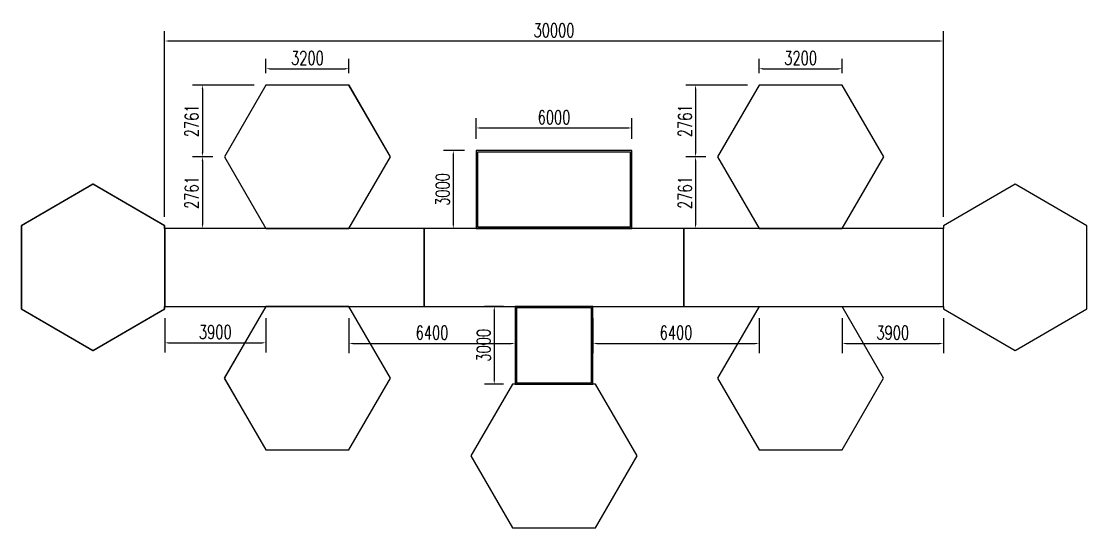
# Model space of a CAD drawing. Header units: millimetres. Extents: x -1825427 to -664413, y 1443096 to 1668257.
# Drawn here: x -1027680 to -986636, y 1448949 to 1468445 of the extents above; entities that cross this region are included whole.
import ezdxf

# ---------------------------------------------------------------- set-up
doc = ezdxf.new("R2010")
doc.units = ezdxf.units.MM
doc.header["$LTSCALE"] = 10
doc.layers.get('DEFPOINTS').update_dxf_attribs({"linetype": 'CONTINUOUS'})
doc.layers.add('W-STEEL_FRAME钢架', color=3, linetype='CONTINUOUS')
doc.layers.add('景-通用-文字', color=7, linetype='CONTINUOUS')
doc.styles.add('STANDARD_T3', font='simplex.shx', dxfattribs={"width": 0.7, "bigfont": 'gbcbig.shx'})
doc.dimstyles.new('W&&150', dxfattribs={"dimtxt": 525, "dimasz": 150, "dimexe": 375, "dimexo": 450, "dimgap": 150, "dimtad": 1, "dimdec": 0, "dimzin": 0, "dimdsep": 46, "dimtxsty": 'STANDARD_T3', "dimcen": 0.09, "dimclrd": 1, "dimclre": 1, "dimclrt": 7, "dimazin": 2, "dimtfac": 1, "dimtdec": 0, "dimtix": 1, "dimtmove": 2, "dimatfit": 3, "dimfxl": 100, "dimtolj": 1, "dimtzin": 0, "dimarcsym": 0})

# ---------------------------------------------------------------- blocks, each defined once
blk = doc.blocks.new('*D2050')
at = {"layer": 'DEFPOINTS', "color": 0, "transparency": 16777216}
for p in [(-1018257, 1465993, 475), (-1020704, 1463232), (-1019857, 1463232, 475)]:
    blk.add_point(p, dxfattribs=at)
at = {"layer": 'W-STEEL_FRAME钢架', "color": 1, "lineweight": -2, "transparency": 16777216}
for p, q in [((-1018707, 1465993), (-1021079, 1465993)), ((-1020704, 1465843), (-1020704, 1463382)), ((-1020307, 1463232), (-1021079, 1463232))]:
    blk.add_line(p, q, dxfattribs=at)
at = {"layer": 'W-STEEL_FRAME钢架', "color": 1, "transparency": 16777216}
for points in [[(-1020729, 1465843), (-1020679, 1465843), (-1020704, 1465993)], [(-1020729, 1463382), (-1020679, 1463382), (-1020704, 1463232)]]:
    blk.add_solid(points, dxfattribs=at)
at = {"layer": 'W-STEEL_FRAME钢架', "color": 7, "transparency": 16777216, "insert": (-1021116, 1464613), "char_height": 525, "attachment_point": 5, "rotation": 90, "style": 'STANDARD_T3'}
blk.add_mtext('\\A1;2761', dxfattribs=at)
blk = doc.blocks.new('*D2051')
at = {"layer": 'DEFPOINTS', "color": 0, "transparency": 16777216}
for p in [(-1019857, 1463232, 475), (-1020704, 1460471), (-1018199, 1460471, 1834006475)]:
    blk.add_point(p, dxfattribs=at)
at = {"layer": 'W-STEEL_FRAME钢架', "color": 1, "lineweight": -2, "transparency": 16777216}
for p, q in [((-1020307, 1463232), (-1021079, 1463232)), ((-1020704, 1463082), (-1020704, 1460621)), ((-1018649, 1460471), (-1021079, 1460471))]:
    blk.add_line(p, q, dxfattribs=at)
at = {"layer": 'W-STEEL_FRAME钢架', "color": 1, "transparency": 16777216}
for points in [[(-1020729, 1463082), (-1020679, 1463082), (-1020704, 1463232)], [(-1020729, 1460621), (-1020679, 1460621), (-1020704, 1460471)]]:
    blk.add_solid(points, dxfattribs=at)
at = {"layer": 'W-STEEL_FRAME钢架', "color": 7, "transparency": 16777216, "insert": (-1021116, 1461851), "char_height": 525, "attachment_point": 5, "rotation": 90, "style": 'STANDARD_T3'}
blk.add_mtext('\\A1;2761', dxfattribs=at)
blk = doc.blocks.new('*D1981')
at = {"layer": 'DEFPOINTS', "color": 0, "transparency": 16777216}
for p in [(-1015057, 1466620), (-1018257, 1465993, 475), (-1015057, 1465993, 475)]:
    blk.add_point(p, dxfattribs=at)
at = {"layer": 'W-STEEL_FRAME钢架', "color": 1, "lineweight": -2, "transparency": 16777216}
for p, q in [((-1018257, 1466443), (-1018257, 1466995)), ((-1015057, 1466443), (-1015057, 1466995)), ((-1018107, 1466620), (-1015207, 1466620))]:
    blk.add_line(p, q, dxfattribs=at)
at = {"layer": 'W-STEEL_FRAME钢架', "color": 1, "transparency": 16777216}
for points in [[(-1018107, 1466645), (-1018107, 1466595), (-1018257, 1466620)], [(-1015207, 1466645), (-1015207, 1466595), (-1015057, 1466620)]]:
    blk.add_solid(points, dxfattribs=at)
at = {"layer": 'W-STEEL_FRAME钢架', "color": 7, "transparency": 16777216, "insert": (-1016657, 1467032), "char_height": 525, "attachment_point": 5, "style": 'STANDARD_T3'}
blk.add_mtext('\\A1;3200', dxfattribs=at)
blk = doc.blocks.new('*D2052')
at = {"layer": 'DEFPOINTS', "color": 0, "transparency": 16777216}
for p in [(-1010158, 1463471, 475), (-1011038, 1460471), (-1010158, 1460471, 475)]:
    blk.add_point(p, dxfattribs=at)
at = {"layer": 'W-STEEL_FRAME钢架', "color": 1, "lineweight": -2, "transparency": 16777216}
for p, q in [((-1010608, 1463471), (-1011413, 1463471)), ((-1011038, 1463321), (-1011038, 1460621)), ((-1010608, 1460471), (-1011413, 1460471))]:
    blk.add_line(p, q, dxfattribs=at)
at = {"layer": 'W-STEEL_FRAME钢架', "color": 1, "transparency": 16777216}
for points in [[(-1011063, 1463321), (-1011013, 1463321), (-1011038, 1463471)], [(-1011063, 1460621), (-1011013, 1460621), (-1011038, 1460471)]]:
    blk.add_solid(points, dxfattribs=at)
at = {"layer": 'W-STEEL_FRAME钢架', "color": 7, "transparency": 16777216, "insert": (-1011450, 1461971), "char_height": 525, "attachment_point": 5, "rotation": 90, "style": 'STANDARD_T3'}
blk.add_mtext('\\A1;3000', dxfattribs=at)
blk = doc.blocks.new('*D2053')
at = {"layer": 'DEFPOINTS', "color": 0, "transparency": 16777216}
for p in [(-1004158, 1464339), (-1010158, 1463471, 475), (-1004158, 1463471, 475)]:
    blk.add_point(p, dxfattribs=at)
at = {"layer": 'W-STEEL_FRAME钢架', "color": 1, "lineweight": -2, "transparency": 16777216}
for p, q in [((-1010158, 1463921), (-1010158, 1464714)), ((-1004158, 1463921), (-1004158, 1464714)), ((-1010008, 1464339), (-1004308, 1464339))]:
    blk.add_line(p, q, dxfattribs=at)
at = {"layer": 'W-STEEL_FRAME钢架', "color": 1, "transparency": 16777216}
for points in [[(-1010008, 1464364), (-1010008, 1464314), (-1010158, 1464339)], [(-1004308, 1464364), (-1004308, 1464314), (-1004158, 1464339)]]:
    blk.add_solid(points, dxfattribs=at)
at = {"layer": 'W-STEEL_FRAME钢架', "color": 7, "transparency": 16777216, "insert": (-1007158, 1464751), "char_height": 525, "attachment_point": 5, "style": 'STANDARD_T3'}
blk.add_mtext('\\A1;6000', dxfattribs=at)
blk = doc.blocks.new('*D2054')
at = {"layer": 'DEFPOINTS', "color": 0, "transparency": 16777216}
for p in [(-992158, 1467688), (-1022158, 1460471, 475), (-992158, 1460471, 1834006475)]:
    blk.add_point(p, dxfattribs=at)
at = {"layer": 'W-STEEL_FRAME钢架', "color": 1, "lineweight": -2, "transparency": 16777216}
for p, q in [((-1022158, 1460921), (-1022158, 1468063)), ((-992158, 1460921), (-992158, 1468063)), ((-1022008, 1467688), (-992308, 1467688))]:
    blk.add_line(p, q, dxfattribs=at)
at = {"layer": 'W-STEEL_FRAME钢架', "color": 1, "transparency": 16777216}
for points in [[(-1022008, 1467713), (-1022008, 1467663), (-1022158, 1467688)], [(-992308, 1467713), (-992308, 1467663), (-992158, 1467688)]]:
    blk.add_solid(points, dxfattribs=at)
at = {"layer": 'W-STEEL_FRAME钢架', "color": 7, "transparency": 16777216, "insert": (-1007158, 1468101), "char_height": 525, "attachment_point": 5, "style": 'STANDARD_T3'}
blk.add_mtext('\\A1;30000', dxfattribs=at)
blk = doc.blocks.new('*D2127')
at = {"layer": 'DEFPOINTS', "color": 0, "transparency": 16777216}
for p in [(-999257, 1465993, 475), (-1001704, 1463232), (-1000857, 1463232, 475)]:
    blk.add_point(p, dxfattribs=at)
at = {"layer": 'W-STEEL_FRAME钢架', "color": 1, "lineweight": -2, "transparency": 16777216}
for p, q in [((-999707, 1465993), (-1002079, 1465993)), ((-1001704, 1465843), (-1001704, 1463382)), ((-1001307, 1463232), (-1002079, 1463232))]:
    blk.add_line(p, q, dxfattribs=at)
at = {"layer": 'W-STEEL_FRAME钢架', "color": 1, "transparency": 16777216}
for points in [[(-1001729, 1465843), (-1001679, 1465843), (-1001704, 1465993)], [(-1001729, 1463382), (-1001679, 1463382), (-1001704, 1463232)]]:
    blk.add_solid(points, dxfattribs=at)
at = {"layer": 'W-STEEL_FRAME钢架', "color": 7, "transparency": 16777216, "insert": (-1002116, 1464613), "char_height": 525, "attachment_point": 5, "rotation": 90, "style": 'STANDARD_T3'}
blk.add_mtext('\\A1;2761', dxfattribs=at)
blk = doc.blocks.new('*D2128')
at = {"layer": 'DEFPOINTS', "color": 0, "transparency": 16777216}
for p in [(-1000857, 1463232, 475), (-1001704, 1460471), (-999199, 1460471, 1834006475)]:
    blk.add_point(p, dxfattribs=at)
at = {"layer": 'W-STEEL_FRAME钢架', "color": 1, "lineweight": -2, "transparency": 16777216}
for p, q in [((-1001307, 1463232), (-1002079, 1463232)), ((-1001704, 1463082), (-1001704, 1460621)), ((-999649, 1460471), (-1002079, 1460471))]:
    blk.add_line(p, q, dxfattribs=at)
at = {"layer": 'W-STEEL_FRAME钢架', "color": 1, "transparency": 16777216}
for points in [[(-1001729, 1463082), (-1001679, 1463082), (-1001704, 1463232)], [(-1001729, 1460621), (-1001679, 1460621), (-1001704, 1460471)]]:
    blk.add_solid(points, dxfattribs=at)
at = {"layer": 'W-STEEL_FRAME钢架', "color": 7, "transparency": 16777216, "insert": (-1002116, 1461851), "char_height": 525, "attachment_point": 5, "rotation": 90, "style": 'STANDARD_T3'}
blk.add_mtext('\\A1;2761', dxfattribs=at)
blk = doc.blocks.new('*D2129')
at = {"layer": 'DEFPOINTS', "color": 0, "transparency": 16777216}
for p in [(-996057, 1466620), (-999257, 1465993, 475), (-996057, 1465993, 475)]:
    blk.add_point(p, dxfattribs=at)
at = {"layer": 'W-STEEL_FRAME钢架', "color": 1, "lineweight": -2, "transparency": 16777216}
for p, q in [((-999257, 1466443), (-999257, 1466995)), ((-996057, 1466443), (-996057, 1466995)), ((-999107, 1466620), (-996207, 1466620))]:
    blk.add_line(p, q, dxfattribs=at)
at = {"layer": 'W-STEEL_FRAME钢架', "color": 1, "transparency": 16777216}
for points in [[(-999107, 1466645), (-999107, 1466595), (-999257, 1466620)], [(-996207, 1466645), (-996207, 1466595), (-996057, 1466620)]]:
    blk.add_solid(points, dxfattribs=at)
at = {"layer": 'W-STEEL_FRAME钢架', "color": 7, "transparency": 16777216, "insert": (-997657, 1467032), "char_height": 525, "attachment_point": 5, "style": 'STANDARD_T3'}
blk.add_mtext('\\A1;3200', dxfattribs=at)
blk = doc.blocks.new('*D2131')
at = {"layer": 'DEFPOINTS', "color": 0, "transparency": 16777216}
for p in [(-1008657, 1457471, 1834006475), (-1009460, 1454471), (-1008657, 1454471, 475)]:
    blk.add_point(p, dxfattribs=at)
at = {"layer": 'W-STEEL_FRAME钢架', "color": 1, "lineweight": -2, "transparency": 16777216}
for p, q in [((-1009107, 1457471), (-1009835, 1457471)), ((-1009460, 1457321), (-1009460, 1454621)), ((-1009107, 1454471), (-1009835, 1454471))]:
    blk.add_line(p, q, dxfattribs=at)
at = {"layer": 'W-STEEL_FRAME钢架', "color": 1, "transparency": 16777216}
for points in [[(-1009485, 1457321), (-1009435, 1457321), (-1009460, 1457471)], [(-1009485, 1454621), (-1009435, 1454621), (-1009460, 1454471)]]:
    blk.add_solid(points, dxfattribs=at)
at = {"layer": 'W-STEEL_FRAME钢架', "color": 7, "transparency": 16777216, "insert": (-1009873, 1455971), "char_height": 525, "attachment_point": 5, "rotation": 90, "style": 'STANDARD_T3'}
blk.add_mtext('\\A1;3000', dxfattribs=at)
blk = doc.blocks.new('*D2130')
at = {"layer": 'DEFPOINTS', "color": 0, "transparency": 16777216}
for p in [(-1022157, 1457471, 475), (-1018257, 1457471, 475), (-1018257, 1456067)]:
    blk.add_point(p, dxfattribs=at)
at = {"layer": 'W-STEEL_FRAME钢架', "color": 1, "lineweight": -2, "transparency": 16777216}
for p, q in [((-1022157, 1457021), (-1022157, 1455692)), ((-1018257, 1457021), (-1018257, 1455692)), ((-1022007, 1456067), (-1018407, 1456067))]:
    blk.add_line(p, q, dxfattribs=at)
at = {"layer": 'W-STEEL_FRAME钢架', "color": 1, "transparency": 16777216}
for points in [[(-1022007, 1456092), (-1022007, 1456042), (-1022157, 1456067)], [(-1018407, 1456092), (-1018407, 1456042), (-1018257, 1456067)]]:
    blk.add_solid(points, dxfattribs=at)
at = {"layer": 'W-STEEL_FRAME钢架', "color": 7, "transparency": 16777216, "insert": (-1020207, 1456479), "char_height": 525, "attachment_point": 5, "style": 'STANDARD_T3'}
blk.add_mtext('\\A1;3900', dxfattribs=at)
blk = doc.blocks.new('*D2132')
at = {"layer": 'DEFPOINTS', "color": 0, "transparency": 16777216}
for p in [(-1015057, 1457471, 475), (-1008657, 1457471, 1834006475), (-1008657, 1456042)]:
    blk.add_point(p, dxfattribs=at)
at = {"layer": 'W-STEEL_FRAME钢架', "color": 1, "lineweight": -2, "transparency": 16777216}
for p, q in [((-1015057, 1457021), (-1015057, 1455667)), ((-1008657, 1457021), (-1008657, 1455667)), ((-1014907, 1456042), (-1008807, 1456042))]:
    blk.add_line(p, q, dxfattribs=at)
at = {"layer": 'W-STEEL_FRAME钢架', "color": 1, "transparency": 16777216}
for points in [[(-1014907, 1456067), (-1014907, 1456017), (-1015057, 1456042)], [(-1008807, 1456067), (-1008807, 1456017), (-1008657, 1456042)]]:
    blk.add_solid(points, dxfattribs=at)
at = {"layer": 'W-STEEL_FRAME钢架', "color": 7, "transparency": 16777216, "insert": (-1011857, 1456454), "char_height": 525, "attachment_point": 5, "style": 'STANDARD_T3'}
blk.add_mtext('\\A1;6400', dxfattribs=at)
blk = doc.blocks.new('*D2133')
at = {"layer": 'DEFPOINTS', "color": 0, "transparency": 16777216}
for p in [(-1005657, 1457471, 475), (-999257, 1457471, 475), (-999257, 1456042)]:
    blk.add_point(p, dxfattribs=at)
at = {"layer": 'W-STEEL_FRAME钢架', "color": 1, "lineweight": -2, "transparency": 16777216}
for p, q in [((-1005657, 1457021), (-1005657, 1455667)), ((-999257, 1457021), (-999257, 1455667)), ((-1005507, 1456042), (-999407, 1456042))]:
    blk.add_line(p, q, dxfattribs=at)
at = {"layer": 'W-STEEL_FRAME钢架', "color": 1, "transparency": 16777216}
for points in [[(-1005507, 1456067), (-1005507, 1456017), (-1005657, 1456042)], [(-999407, 1456067), (-999407, 1456017), (-999257, 1456042)]]:
    blk.add_solid(points, dxfattribs=at)
at = {"layer": 'W-STEEL_FRAME钢架', "color": 7, "transparency": 16777216, "insert": (-1002457, 1456454), "char_height": 525, "attachment_point": 5, "style": 'STANDARD_T3'}
blk.add_mtext('\\A1;6400', dxfattribs=at)
blk = doc.blocks.new('*D2134')
at = {"layer": 'DEFPOINTS', "color": 0, "transparency": 16777216}
for p in [(-996057, 1457471, 475), (-992157, 1457471, 475), (-992157, 1456042)]:
    blk.add_point(p, dxfattribs=at)
at = {"layer": 'W-STEEL_FRAME钢架', "color": 1, "lineweight": -2, "transparency": 16777216}
for p, q in [((-996057, 1457021), (-996057, 1455667)), ((-992157, 1457021), (-992157, 1455667)), ((-995907, 1456042), (-992307, 1456042))]:
    blk.add_line(p, q, dxfattribs=at)
at = {"layer": 'W-STEEL_FRAME钢架', "color": 1, "transparency": 16777216}
for points in [[(-995907, 1456067), (-995907, 1456017), (-996057, 1456042)], [(-992307, 1456067), (-992307, 1456017), (-992157, 1456042)]]:
    blk.add_solid(points, dxfattribs=at)
at = {"layer": 'W-STEEL_FRAME钢架', "color": 7, "transparency": 16777216, "insert": (-994107, 1456454), "char_height": 525, "attachment_point": 5, "style": 'STANDARD_T3'}
blk.add_mtext('\\A1;3900', dxfattribs=at)

msp = doc.modelspace()

# ---------------------------------------------------------------- linework, layer by layer
at = {"layer": 'W-STEEL_FRAME钢架'}
for points, elevation in [([(-1013456.7, 1463232), (-1015055.9, 1465993.1), (-1018257.4, 1465993.1), (-1019856.6, 1463232), (-1018257.4, 1460471), (-1015057.4, 1460471), (-1013456.7, 1463232)], 475.4), ([(-994456.7, 1463232), (-996055.9, 1465993.1), (-999257.4, 1465993.1), (-1000856.6, 1463232), (-999257.4, 1460471), (-996057.4, 1460471), (-994456.7, 1463232)], 475.4), ([(-1024917.7, 1455771.7), (-1022156.6, 1457370.9), (-1022156.6, 1460572.4), (-1024917.7, 1462171.6), (-1027678.7, 1460572.4), (-1027678.7, 1457372.4), (-1024917.7, 1455771.7)], 475.4), ([(-1013458.1, 1454709.9), (-1015057.4, 1457471), (-1018258.8, 1457471), (-1019858.1, 1454709.9), (-1018258.8, 1451948.8), (-1015058.8, 1451948.8), (-1013458.1, 1454709.9)], 1834006475.4), ([(-1003958.1, 1451709.9), (-1005557.4, 1454471), (-1008758.8, 1454471), (-1010358.1, 1451709.9), (-1008758.8, 1448948.8), (-1005558.8, 1448948.8), (-1003958.1, 1451709.9)], 475.4)]:
    msp.add_lwpolyline(points, dxfattribs=dict(at, elevation=elevation))
at = {"layer": 'W-STEEL_FRAME钢架', "elevation": 475.4}
for points in [[(-1010158.3, 1460470.9), (-1004158.3, 1460470.9), (-1004158.3, 1463470.9), (-1010158.3, 1463470.9)], [(-1010100.3, 1460528.9), (-1004216.3, 1460528.9), (-1004216.3, 1463412.9), (-1010100.3, 1463412.9)], [(-1005658.3, 1454471), (-1005658.3, 1457471), (-1008658.3, 1457471), (-1008658.3, 1454471)], [(-1005716.3, 1454529), (-1005716.3, 1457413), (-1008600.3, 1457413), (-1008600.3, 1454529)]]:
    msp.add_lwpolyline(points, close=True, dxfattribs=at)
at = {"layer": '景-通用-文字', "color": 3, "elevation": 475.4}
msp.add_lwpolyline([(-1008158.3, 1463470.9), (-1010158.3, 1463470.9), (-1010158.3, 1460470.9), (-1015058.3, 1460470.9), (-1013457.6, 1463232), (-1015056.9, 1465993), (-1018256.9, 1465993), (-1019857.6, 1463232), (-1018258.3, 1460470.9), (-1022158.3, 1460470.9), (-1022158.3, 1460570.9), (-1024919.4, 1462171.6), (-1027680.4, 1460572.4), (-1027680.4, 1457372.4), (-1024919.4, 1455771.7), (-1022158.3, 1457370.9), (-1022158.3, 1457470.9), (-1018258.3, 1457470.9), (-1019859, 1454709.9), (-1018259.8, 1451948.8), (-1015058.3, 1451948.8), (-1013459.1, 1454709.9), (-1015058.3, 1457470.9), (-1008658.3, 1457470.9), (-1008658.3, 1454470.9), (-1008758.3, 1454470.9), (-1010359, 1451709.9), (-1008759.7, 1448948.8), (-1005558.3, 1448948.8), (-1003959, 1451709.9), (-1005558.3, 1454470.9), (-1005658.3, 1454470.9), (-1005658.3, 1457470.9), (-999258.3, 1457470.9), (-1000859, 1454709.9), (-999259.8, 1451948.8), (-996058.3, 1451948.8), (-994459.1, 1454709.9), (-996058.3, 1457470.9), (-992158.3, 1457470.9), (-992158.3, 1457370.9), (-989397.3, 1455770.2), (-986636.2, 1457369.5), (-986636.2, 1460570.9), (-989397.3, 1462170.2), (-992158.3, 1460570.9), (-992158.3, 1460470.9), (-996058.3, 1460470.9), (-994457.6, 1463232), (-996056.9, 1465993), (-999256.9, 1465993), (-1000857.6, 1463232), (-999258.3, 1460470.9), (-1004158.3, 1460470.9), (-1004158.3, 1463470.9), (-1006158.3, 1463470.9)], dxfattribs=at)
for points in [[(-1022156.6, 1457470.9), (-1012156.6, 1457470.9), (-1012156.6, 1460470.9), (-1022156.6, 1460470.9)], [(-1012154.9, 1457470.9), (-1002154.9, 1457470.9), (-1002154.9, 1460470.9), (-1012154.9, 1460470.9)], [(-1002153.3, 1457470.9), (-992153.3, 1457470.9), (-992153.3, 1460470.9), (-1002153.3, 1460470.9)]]:
    msp.add_lwpolyline(points, close=True, dxfattribs=at)

# ---------------------------------------------------------------- dimensions: what is measured, and where the dimension line sits
at = {"layer": 'W-STEEL_FRAME钢架'}
for base, p1, p2, picture, middle in [((-992158.3, 1467688.3), (-1022158.3, 1460470.9, 475.4), (-992158.3, 1460470.9, 1834006475.4), '*D2054', (-1007158.3, 1468100.8)), ((-1015056.8849, 1466619.5841), (-1018257.3571, 1465993.0611, 475.4119), (-1015056.8849, 1465993.3358, 475.4119), '*D1981', (-1016657.121, 1467032.0841)), ((-996056.8849, 1466619.584), (-999257.357, 1465993.061, 475.4119), (-996056.8849, 1465993.3357, 475.4119), '*D2129', (-997657.121, 1467032.084)), ((-1004158.3, 1464338.5), (-1010158.3, 1463470.9, 475.4), (-1004158.3, 1463470.9, 475.4), '*D2053', (-1007158.3, 1464751)), ((-1018256.6, 1456066.5), (-1022156.6, 1457470.9, 475.4), (-1018256.6, 1457470.9, 475.4), '*D2130', (-1020206.6, 1456479)), ((-1008656.6, 1456041.5), (-1015056.6, 1457470.9, 475.4), (-1008656.6, 1457471.2, 1834006475.4), '*D2132', (-1011856.6, 1456454)), ((-999256.6, 1456041.5), (-1005656.6, 1457470.9, 475.4), (-999256.6, 1457470.9, 475.4), '*D2133', (-1002456.6, 1456454)), ((-992156.6, 1456041.5), (-996056.7, 1457470.9, 475.4), (-992156.6, 1457470.9, 475.4), '*D2134', (-994106.7, 1456454))]:
    dim = msp.add_linear_dim(base=base, p1=p1, p2=p2, dimstyle='W&&150', dxfattribs=at)
    dim.commit()
    dim.dimension.update_dxf_attribs({"geometry": picture, "text_midpoint": middle})
for base, p1, p2, picture, middle in [((-1020703.6, 1463232), (-1018257.3, 1465993.1, 475.4), (-1019856.6, 1463232, 475.4), '*D2050', (-1021116.1, 1464612.5)), ((-1001703.6, 1463232), (-999257.3, 1465993.1, 475.4), (-1000856.6, 1463232, 475.4), '*D2127', (-1002116.1, 1464612.5)), ((-1020703.6, 1460470.9), (-1019856.6, 1463232, 475.4), (-1018199.2, 1460470.9, 1834006475.4), '*D2051', (-1021116.1, 1461851.5)), ((-1011037.9, 1460470.9), (-1010158.3, 1463470.9, 475.4), (-1010158.3, 1460470.9, 475.4), '*D2052', (-1011450.4, 1461970.9)), ((-1001703.6, 1460470.9), (-1000856.6, 1463232, 475.4), (-999199.2, 1460470.9, 1834006475.4), '*D2128', (-1002116.1, 1461851.5)), ((-1009460.4, 1454470.9), (-1008656.6, 1457471.2, 1834006475.4), (-1008657.4, 1454470.9, 475.4), '*D2131', (-1009872.9, 1455971.1))]:
    dim = msp.add_linear_dim(base=base, p1=p1, p2=p2, angle=90, dimstyle='W&&150', dxfattribs=at)
    dim.commit()
    dim.dimension.update_dxf_attribs({"geometry": picture, "text_midpoint": middle})

doc.saveas('drawing.dxf')
